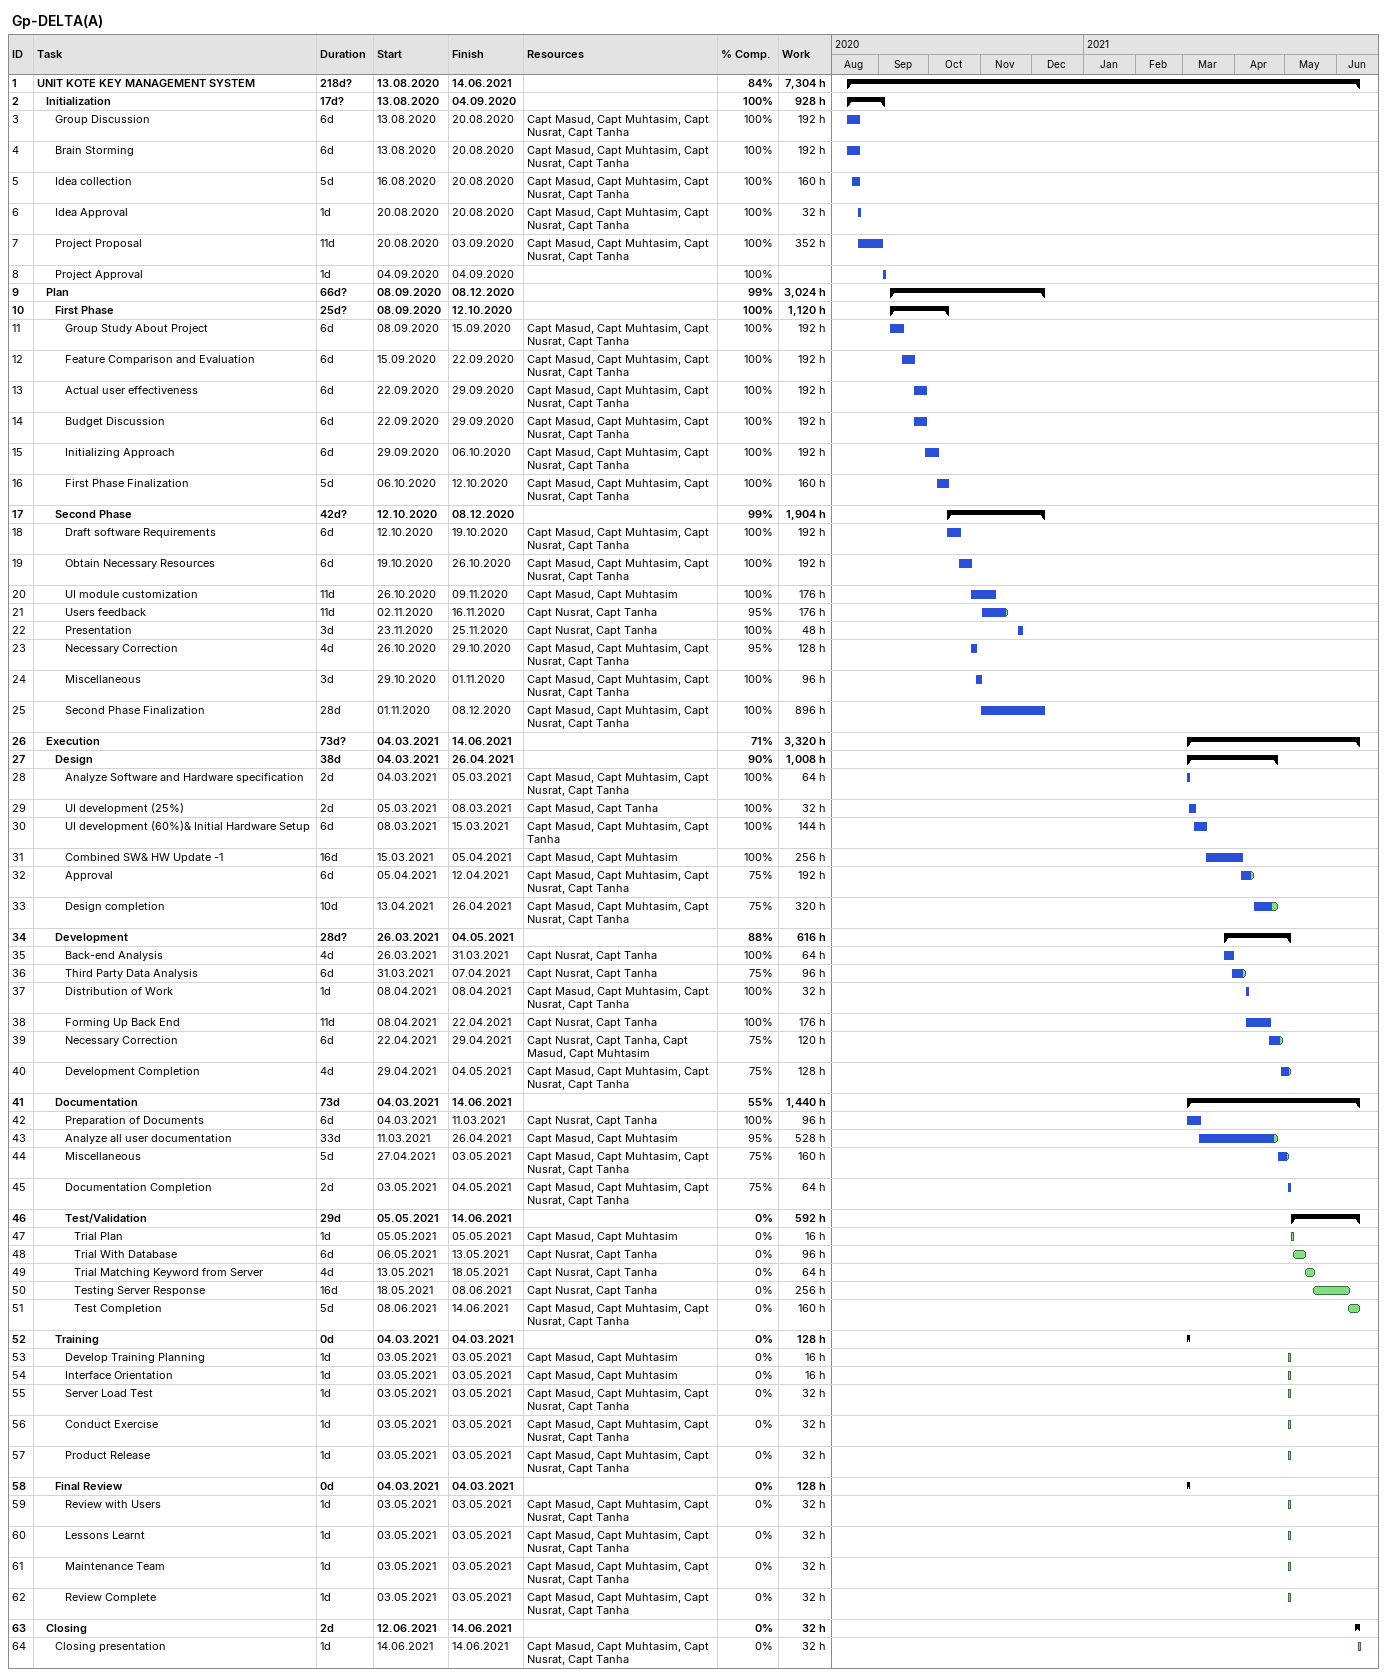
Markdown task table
Gp-DELTA(A)

| ID | Level | Task | Duration | Start | Finish | Resources | % complete | Work (h) |
|---|---|---|---|---|---|---|---|---|
| 1 | 1 | **UNIT KOTE KEY MANAGEMENT SYSTEM** | 218d? | 2020-08-13 | 2021-06-14 |  | 84 | 7304 |
| 2 | 2 | **Initialization** | 17d? | 2020-08-13 | 2020-09-04 |  | 100 | 928 |
| 3 | 3 | Group Discussion | 6d | 2020-08-13 | 2020-08-20 | Capt Masud, Capt Muhtasim, Capt Nusrat, Capt Tanha | 100 | 192 |
| 4 | 3 | Brain Storming | 6d | 2020-08-13 | 2020-08-20 | Capt Masud, Capt Muhtasim, Capt Nusrat, Capt Tanha | 100 | 192 |
| 5 | 3 | Idea collection | 5d | 2020-08-16 | 2020-08-20 | Capt Masud, Capt Muhtasim, Capt Nusrat, Capt Tanha | 100 | 160 |
| 6 | 3 | Idea Approval | 1d | 2020-08-20 | 2020-08-20 | Capt Masud, Capt Muhtasim, Capt Nusrat, Capt Tanha | 100 | 32 |
| 7 | 3 | Project Proposal | 11d | 2020-08-20 | 2020-09-03 | Capt Masud, Capt Muhtasim, Capt Nusrat, Capt Tanha | 100 | 352 |
| 8 | 3 | Project Approval | 1d | 2020-09-04 | 2020-09-04 |  | 100 |  |
| 9 | 2 | **Plan** | 66d? | 2020-09-08 | 2020-12-08 |  | 99 | 3024 |
| 10 | 3 | **First Phase** | 25d? | 2020-09-08 | 2020-10-12 |  | 100 | 1120 |
| 11 | 4 | Group Study About Project | 6d | 2020-09-08 | 2020-09-15 | Capt Masud, Capt Muhtasim, Capt Nusrat, Capt Tanha | 100 | 192 |
| 12 | 4 | Feature Comparison and Evaluation | 6d | 2020-09-15 | 2020-09-22 | Capt Masud, Capt Muhtasim, Capt Nusrat, Capt Tanha | 100 | 192 |
| 13 | 4 | Actual user effectiveness | 6d | 2020-09-22 | 2020-09-29 | Capt Masud, Capt Muhtasim, Capt Nusrat, Capt Tanha | 100 | 192 |
| 14 | 4 | Budget Discussion | 6d | 2020-09-22 | 2020-09-29 | Capt Masud, Capt Muhtasim, Capt Nusrat, Capt Tanha | 100 | 192 |
| 15 | 4 | Initializing Approach | 6d | 2020-09-29 | 2020-10-06 | Capt Masud, Capt Muhtasim, Capt Nusrat, Capt Tanha | 100 | 192 |
| 16 | 4 | First Phase Finalization | 5d | 2020-10-06 | 2020-10-12 | Capt Masud, Capt Muhtasim, Capt Nusrat, Capt Tanha | 100 | 160 |
| 17 | 3 | **Second Phase** | 42d? | 2020-10-12 | 2020-12-08 |  | 99 | 1904 |
| 18 | 4 | Draft software Requirements | 6d | 2020-10-12 | 2020-10-19 | Capt Masud, Capt Muhtasim, Capt Nusrat, Capt Tanha | 100 | 192 |
| 19 | 4 | Obtain Necessary Resources | 6d | 2020-10-19 | 2020-10-26 | Capt Masud, Capt Muhtasim, Capt Nusrat, Capt Tanha | 100 | 192 |
| 20 | 4 | UI module customization | 11d | 2020-10-26 | 2020-11-09 | Capt Masud, Capt Muhtasim | 100 | 176 |
| 21 | 4 | Users feedback | 11d | 2020-11-02 | 2020-11-16 | Capt Nusrat, Capt Tanha | 95 | 176 |
| 22 | 4 | Presentation | 3d | 2020-11-23 | 2020-11-25 | Capt Nusrat, Capt Tanha | 100 | 48 |
| 23 | 4 | Necessary Correction | 4d | 2020-10-26 | 2020-10-29 | Capt Masud, Capt Muhtasim, Capt Nusrat, Capt Tanha | 95 | 128 |
| 24 | 4 | Miscellaneous | 3d | 2020-10-29 | 2020-11-01 | Capt Masud, Capt Muhtasim, Capt Nusrat, Capt Tanha | 100 | 96 |
| 25 | 4 | Second Phase Finalization | 28d | 2020-11-01 | 2020-12-08 | Capt Masud, Capt Muhtasim, Capt Nusrat, Capt Tanha | 100 | 896 |
| 26 | 2 | **Execution** | 73d? | 2021-03-04 | 2021-06-14 |  | 71 | 3320 |
| 27 | 3 | **Design** | 38d | 2021-03-04 | 2021-04-26 |  | 90 | 1008 |
| 28 | 4 | Analyze Software and Hardware specification | 2d | 2021-03-04 | 2021-03-05 | Capt Masud, Capt Muhtasim, Capt Nusrat, Capt Tanha | 100 | 64 |
| 29 | 4 | UI development (25%) | 2d | 2021-03-05 | 2021-03-08 | Capt Masud, Capt Tanha | 100 | 32 |
| 30 | 4 | UI development (60%)& Initial Hardware Setup | 6d | 2021-03-08 | 2021-03-15 | Capt Masud, Capt Muhtasim, Capt Tanha | 100 | 144 |
| 31 | 4 | Combined SW& HW Update -1 | 16d | 2021-03-15 | 2021-04-05 | Capt Masud, Capt Muhtasim | 100 | 256 |
| 32 | 4 | Approval | 6d | 2021-04-05 | 2021-04-12 | Capt Masud, Capt Muhtasim, Capt Nusrat, Capt Tanha | 75 | 192 |
| 33 | 4 | Design completion | 10d | 2021-04-13 | 2021-04-26 | Capt Masud, Capt Muhtasim, Capt Nusrat, Capt Tanha | 75 | 320 |
| 34 | 3 | **Development** | 28d? | 2021-03-26 | 2021-05-04 |  | 88 | 616 |
| 35 | 4 | Back-end Analysis | 4d | 2021-03-26 | 2021-03-31 | Capt Nusrat, Capt Tanha | 100 | 64 |
| 36 | 4 | Third Party Data Analysis | 6d | 2021-03-31 | 2021-04-07 | Capt Nusrat, Capt Tanha | 75 | 96 |
| 37 | 4 | Distribution of Work | 1d | 2021-04-08 | 2021-04-08 | Capt Masud, Capt Muhtasim, Capt Nusrat, Capt Tanha | 100 | 32 |
| 38 | 4 | Forming Up Back End | 11d | 2021-04-08 | 2021-04-22 | Capt Nusrat, Capt Tanha | 100 | 176 |
| 39 | 4 | Necessary Correction | 6d | 2021-04-22 | 2021-04-29 | Capt Nusrat, Capt Tanha, Capt Masud, Capt Muhtasim | 75 | 120 |
| 40 | 4 | Development Completion | 4d | 2021-04-29 | 2021-05-04 | Capt Masud, Capt Muhtasim, Capt Nusrat, Capt Tanha | 75 | 128 |
| 41 | 3 | **Documentation** | 73d | 2021-03-04 | 2021-06-14 |  | 55 | 1440 |
| 42 | 4 | Preparation of Documents | 6d | 2021-03-04 | 2021-03-11 | Capt Nusrat, Capt Tanha | 100 | 96 |
| 43 | 4 | Analyze all user documentation | 33d | 2021-03-11 | 2021-04-26 | Capt Masud, Capt Muhtasim | 95 | 528 |
| 44 | 4 | Miscellaneous | 5d | 2021-04-27 | 2021-05-03 | Capt Masud, Capt Muhtasim, Capt Nusrat, Capt Tanha | 75 | 160 |
| 45 | 4 | Documentation Completion | 2d | 2021-05-03 | 2021-05-04 | Capt Masud, Capt Muhtasim, Capt Nusrat, Capt Tanha | 75 | 64 |
| 46 | 4 | **Test/Validation** | 29d | 2021-05-05 | 2021-06-14 |  | 0 | 592 |
| 47 | 5 | Trial Plan | 1d | 2021-05-05 | 2021-05-05 | Capt Masud, Capt Muhtasim | 0 | 16 |
| 48 | 5 | Trial With Database | 6d | 2021-05-06 | 2021-05-13 | Capt Nusrat, Capt Tanha | 0 | 96 |
| 49 | 5 | Trial Matching Keyword from Server | 4d | 2021-05-13 | 2021-05-18 | Capt Nusrat, Capt Tanha | 0 | 64 |
| 50 | 5 | Testing Server Response | 16d | 2021-05-18 | 2021-06-08 | Capt Nusrat, Capt Tanha | 0 | 256 |
| 51 | 5 | Test Completion | 5d | 2021-06-08 | 2021-06-14 | Capt Masud, Capt Muhtasim, Capt Nusrat, Capt Tanha | 0 | 160 |
| 52 | 3 | **Training** | 0d | 2021-03-04 | 2021-03-04 |  | 0 | 128 |
| 53 | 4 | Develop Training Planning | 1d | 2021-05-03 | 2021-05-03 | Capt Masud, Capt Muhtasim | 0 | 16 |
| 54 | 4 | Interface Orientation | 1d | 2021-05-03 | 2021-05-03 | Capt Masud, Capt Muhtasim | 0 | 16 |
| 55 | 4 | Server Load Test | 1d | 2021-05-03 | 2021-05-03 | Capt Masud, Capt Muhtasim, Capt Nusrat, Capt Tanha | 0 | 32 |
| 56 | 4 | Conduct Exercise | 1d | 2021-05-03 | 2021-05-03 | Capt Masud, Capt Muhtasim, Capt Nusrat, Capt Tanha | 0 | 32 |
| 57 | 4 | Product Release | 1d | 2021-05-03 | 2021-05-03 | Capt Masud, Capt Muhtasim, Capt Nusrat, Capt Tanha | 0 | 32 |
| 58 | 3 | **Final Review** | 0d | 2021-03-04 | 2021-03-04 |  | 0 | 128 |
| 59 | 4 | Review with Users | 1d | 2021-05-03 | 2021-05-03 | Capt Masud, Capt Muhtasim, Capt Nusrat, Capt Tanha | 0 | 32 |
| 60 | 4 | Lessons Learnt | 1d | 2021-05-03 | 2021-05-03 | Capt Masud, Capt Muhtasim, Capt Nusrat, Capt Tanha | 0 | 32 |
| 61 | 4 | Maintenance Team | 1d | 2021-05-03 | 2021-05-03 | Capt Masud, Capt Muhtasim, Capt Nusrat, Capt Tanha | 0 | 32 |
| 62 | 4 | Review Complete | 1d | 2021-05-03 | 2021-05-03 | Capt Masud, Capt Muhtasim, Capt Nusrat, Capt Tanha | 0 | 32 |
| 63 | 2 | **Closing** | 2d | 2021-06-12 | 2021-06-14 |  | 0 | 32 |
| 64 | 3 | Closing presentation | 1d | 2021-06-14 | 2021-06-14 | Capt Masud, Capt Muhtasim, Capt Nusrat, Capt Tanha | 0 | 32 |
